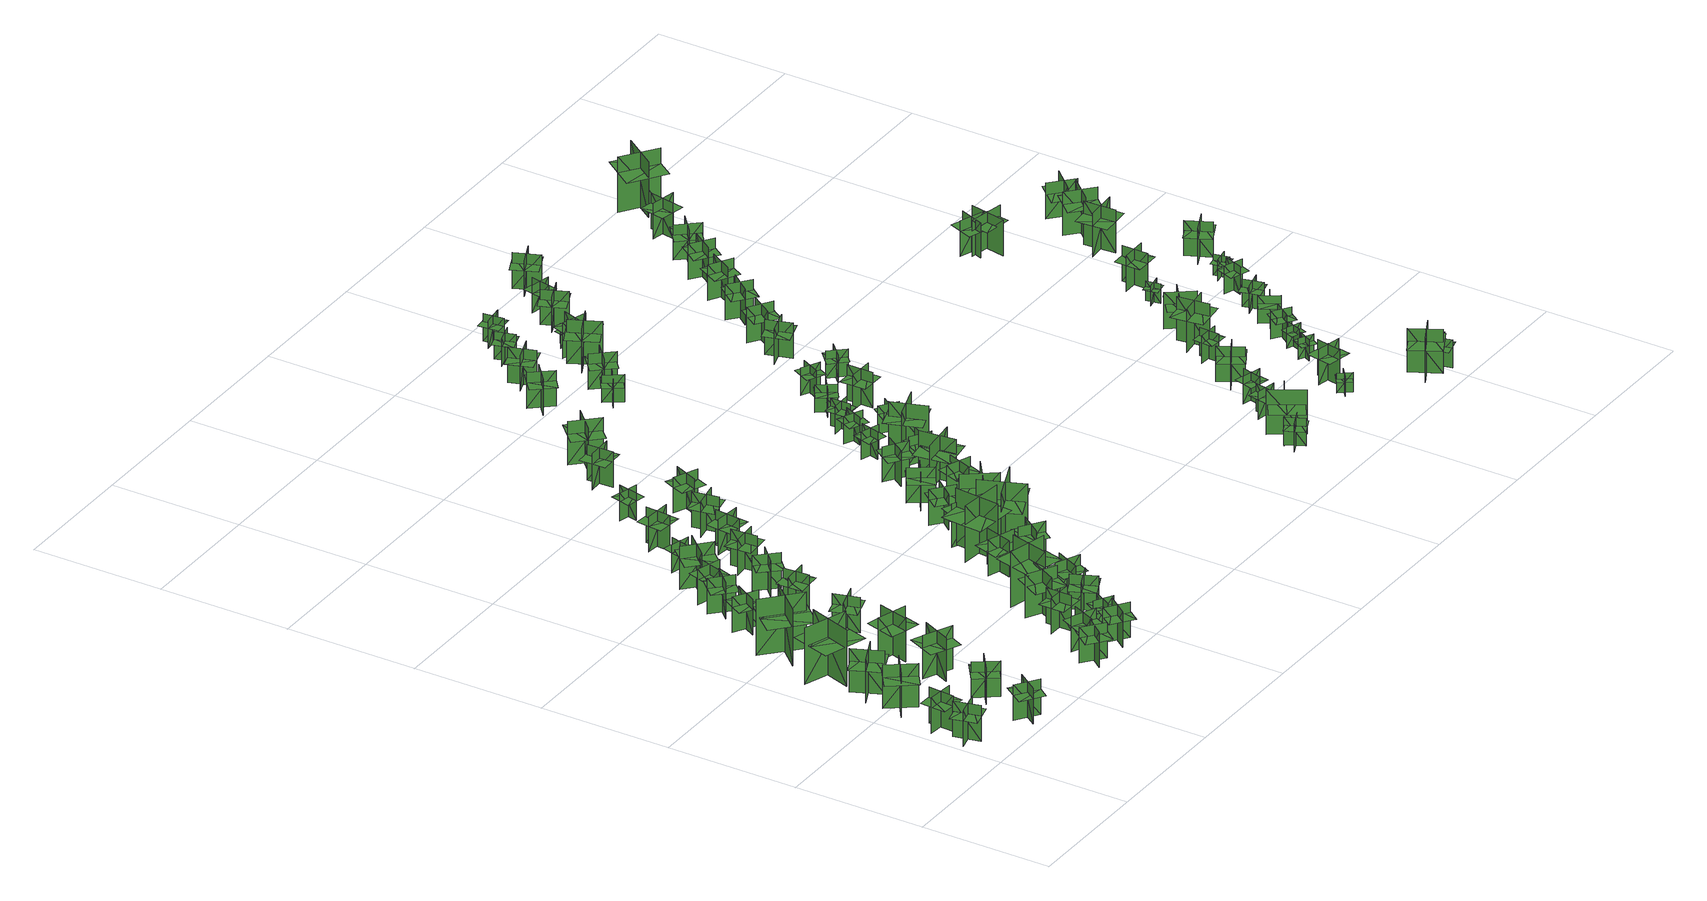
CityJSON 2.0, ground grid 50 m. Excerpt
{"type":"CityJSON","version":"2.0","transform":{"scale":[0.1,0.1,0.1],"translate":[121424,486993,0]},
"CityObjects":{
"tree1":{"type":"SolitaryVegetationObject","geometry":[{"type":"MultiSurface","lod":"1","boundaries":[[[0,1,2]],[[0,2,3]],[[4,5,6]],[[4,6,7]],[[8,9,10]],[[8,10,11]],[[8,11,12]],[[8,12,13]]]}]},
"tree2":{"type":"SolitaryVegetationObject","geometry":[{"type":"MultiSurface","lod":"1","boundaries":[[[14,15,16]],[[14,16,17]],[[18,19,20]],[[18,20,21]],[[22,23,24]],[[22,24,25]],[[22,25,26]],[[22,26,27]]]}]},
"tree3":{"type":"SolitaryVegetationObject","geometry":[{"type":"MultiSurface","lod":"1","boundaries":[[[28,29,30]],[[28,30,31]],[[32,33,34]],[[32,34,35]],[[36,37,38]],[[36,38,39]],[[36,39,40]],[[36,40,41]]]}]},
"tree4":{"type":"SolitaryVegetationObject","geometry":[{"type":"MultiSurface","lod":"1","boundaries":[[[42,43,44]],[[42,44,45]],[[46,47,48]],[[46,48,49]],[[50,51,52]],[[50,52,53]],[[50,53,54]],[[50,54,55]]]}]},
"tree5":{"type":"SolitaryVegetationObject","geometry":[{"type":"MultiSurface","lod":"1","boundaries":[[[56,57,58]],[[56,58,59]],[[60,61,62]],[[60,62,63]],[[64,65,66]],[[64,66,67]],[[64,67,68]],[[64,68,69]]]}]},
"tree6":{"type":"SolitaryVegetationObject","geometry":[{"type":"MultiSurface","lod":"1","boundaries":[[[70,71,72]],[[70,72,73]],[[74,75,76]],[[74,76,77]],[[78,79,80]],[[78,80,81]],[[78,81,82]],[[78,82,83]]]}]},
"tree7":{"type":"SolitaryVegetationObject","geometry":[{"type":"MultiSurface","lod":"1","boundaries":[[[84,85,86]],[[84,86,87]],[[88,89,90]],[[88,90,91]],[[92,93,94]],[[92,94,95]],[[92,95,96]],[[92,96,97]]]}]},
"tree8":{"type":"SolitaryVegetationObject","geometry":[{"type":"MultiSurface","lod":"1","boundaries":[[[98,99,100]],[[98,100,101]],[[102,103,104]],[[102,104,105]],[[106,107,108]],[[106,108,109]],[[106,109,110]],[[106,110,111]]]}]},
"tree9":{"type":"SolitaryVegetationObject","geometry":[{"type":"MultiSurface","lod":"1","boundaries":[[[112,113,114]],[[112,114,115]],[[116,117,118]],[[116,118,119]],[[120,121,122]],[[120,122,123]],[[120,123,124]],[[120,124,125]]]}]},
"tree10":{"type":"SolitaryVegetationObject","geometry":[{"type":"MultiSurface","lod":"1","boundaries":[[[126,127,128]],[[126,128,129]],[[130,131,132]],[[130,132,133]],[[134,135,136]],[[134,136,137]],[[134,137,138]],[[134,138,139]]]}]},
"tree11":{"type":"SolitaryVegetationObject","geometry":[{"type":"MultiSurface","lod":"1","boundaries":[[[140,141,142]],[[140,142,143]],[[144,145,146]],[[144,146,147]],[[148,149,150]],[[148,150,151]],[[148,151,152]],[[148,152,153]]]}]},
"tree12":{"type":"SolitaryVegetationObject","geometry":[{"type":"MultiSurface","lod":"1","boundaries":[[[154,155,156]],[[154,156,157]],[[158,159,160]],[[158,160,161]],[[162,163,164]],[[162,164,165]],[[162,165,166]],[[162,166,167]]]}]},
"tree13":{"type":"SolitaryVegetationObject","geometry":[{"type":"MultiSurface","lod":"1","boundaries":[[[168,169,170]],[[168,170,171]],[[172,173,174]],[[172,174,175]],[[176,177,178]],[[176,178,179]],[[176,179,180]],[[176,180,181]]]}]},
"tree14":{"type":"SolitaryVegetationObject","geometry":[{"type":"MultiSurface","lod":"1","boundaries":[[[182,183,184]],[[182,184,185]],[[186,187,188]],[[186,188,189]],[[190,191,192]],[[190,192,193]],[[190,193,194]],[[190,194,195]]]}]},
"tree15":{"type":"SolitaryVegetationObject","geometry":[{"type":"MultiSurface","lod":"1","boundaries":[[[196,197,198]],[[196,198,199]],[[200,201,202]],[[200,202,203]],[[204,205,206]],[[204,206,207]],[[204,207,208]],[[204,208,209]]]}]},
"tree16":{"type":"SolitaryVegetationObject","geometry":[{"type":"MultiSurface","lod":"1","boundaries":[[[210,211,212]],[[210,212,213]],[[214,215,216]],[[214,216,217]],[[218,219,220]],[[218,220,221]],[[218,221,222]],[[218,222,223]]]}]},
"tree17":{"type":"SolitaryVegetationObject","geometry":[{"type":"MultiSurface","lod":"1","boundaries":[[[224,225,226]],[[224,226,227]],[[228,229,230]],[[228,230,231]],[[232,233,234]],[[232,234,235]],[[232,235,236]],[[232,236,237]]]}]},
"tree18":{"type":"SolitaryVegetationObject","geometry":[{"type":"MultiSurface","lod":"1","boundaries":[[[238,239,240]],[[238,240,241]],[[242,243,244]],[[242,244,245]],[[246,247,248]],[[246,248,249]],[[246,249,250]],[[246,250,251]]]}]},
"tree19":{"type":"SolitaryVegetationObject","geometry":[{"type":"MultiSurface","lod":"1","boundaries":[[[252,253,254]],[[252,254,255]],[[256,257,258]],[[256,258,259]],[[260,261,262]],[[260,262,263]],[[260,263,264]],[[260,264,265]]]}]},
"tree20":{"type":"SolitaryVegetationObject","geometry":[{"type":"MultiSurface","lod":"1","boundaries":[[[266,267,268]],[[266,268,269]],[[270,271,272]],[[270,272,273]],[[274,275,276]],[[274,276,277]],[[274,277,278]],[[274,278,279]]]}]},
"tree21":{"type":"SolitaryVegetationObject","geometry":[{"type":"MultiSurface","lod":"1","boundaries":[[[280,281,282]],[[280,282,283]],[[284,285,286]],[[284,286,287]],[[288,289,290]],[[288,290,291]],[[288,291,292]],[[288,292,293]]]}]},
"tree22":{"type":"SolitaryVegetationObject","geometry":[{"type":"MultiSurface","lod":"1","boundaries":[[[294,295,296]],[[294,296,297]],[[298,299,300]],[[298,300,301]],[[302,303,304]],[[302,304,305]],[[302,305,306]],[[302,306,307]]]}]},
"tree23":{"type":"SolitaryVegetationObject","geometry":[{"type":"MultiSurface","lod":"1","boundaries":[[[308,309,310]],[[308,310,311]],[[312,313,314]],[[312,314,315]],[[316,317,318]],[[316,318,319]],[[316,319,320]],[[316,320,321]]]}]},
"tree24":{"type":"SolitaryVegetationObject","geometry":[{"type":"MultiSurface","lod":"1","boundaries":[[[322,323,324]],[[322,324,325]],[[326,327,328]],[[326,328,329]],[[330,331,332]],[[330,332,333]],[[330,333,334]],[[330,334,335]]]}]},
"tree25":{"type":"SolitaryVegetationObject","geometry":[{"type":"MultiSurface","lod":"1","boundaries":[[[336,337,338]],[[336,338,339]],[[340,341,342]],[[340,342,343]],[[344,345,346]],[[344,346,347]],[[344,347,348]],[[344,348,349]]]}]},
"tree26":{"type":"SolitaryVegetationObject","geometry":[{"type":"MultiSurface","lod":"1","boundaries":[[[350,351,352]],[[350,352,353]],[[354,355,356]],[[354,356,357]],[[358,359,360]],[[358,360,361]],[[358,361,362]],[[358,362,363]]]}]},
"tree27":{"type":"SolitaryVegetationObject","geometry":[{"type":"MultiSurface","lod":"1","boundaries":[[[364,365,366]],[[364,366,367]],[[368,369,370]],[[368,370,371]],[[372,373,374]],[[372,374,375]],[[372,375,376]],[[372,376,377]]]}]},
"tree28":{"type":"SolitaryVegetationObject","geometry":[{"type":"MultiSurface","lod":"1","boundaries":[[[378,379,380]],[[378,380,381]],[[382,383,384]],[[382,384,385]],[[386,387,388]],[[386,388,389]],[[386,389,390]],[[386,390,391]]]}]},
"tree29":{"type":"SolitaryVegetationObject","geometry":[{"type":"MultiSurface","lod":"1","boundaries":[[[392,393,394]],[[392,394,395]],[[396,397,398]],[[396,398,399]],[[400,401,402]],[[400,402,403]],[[400,403,404]],[[400,404,405]]]}]},
"tree30":{"type":"SolitaryVegetationObject","geometry":[{"type":"MultiSurface","lod":"1","boundaries":[[[406,407,408]],[[406,408,409]],[[410,411,412]],[[410,412,413]],[[414,415,416]],[[414,416,417]],[[414,417,418]],[[414,418,419]]]}]},
"tree31":{"type":"SolitaryVegetationObject","geometry":[{"type":"MultiSurface","lod":"1","boundaries":[[[420,421,422]],[[420,422,423]],[[424,425,426]],[[424,426,427]],[[428,429,430]],[[428,430,431]],[[428,431,432]],[[428,432,433]]]}]},
"tree32":{"type":"SolitaryVegetationObject","geometry":[{"type":"MultiSurface","lod":"1","boundaries":[[[434,435,436]],[[434,436,437]],[[438,439,440]],[[438,440,441]],[[442,443,444]],[[442,444,445]],[[442,445,446]],[[442,446,447]]]}]},
"tree33":{"type":"SolitaryVegetationObject","geometry":[{"type":"MultiSurface","lod":"1","boundaries":[[[448,449,450]],[[448,450,451]],[[452,453,454]],[[452,454,455]],[[456,457,458]],[[456,458,459]],[[456,459,460]],[[456,460,461]]]}]},
"tree34":{"type":"SolitaryVegetationObject","geometry":[{"type":"MultiSurface","lod":"1","boundaries":[[[462,463,464]],[[462,464,465]],[[466,467,468]],[[466,468,469]],[[470,471,472]],[[470,472,473]],[[470,473,474]],[[470,474,475]]]}]},
"tree35":{"type":"SolitaryVegetationObject","geometry":[{"type":"MultiSurface","lod":"1","boundaries":[[[476,477,478]],[[476,478,479]],[[480,481,482]],[[480,482,483]],[[484,485,486]],[[484,486,487]],[[484,487,488]],[[484,488,489]]]}]},
"tree36":{"type":"SolitaryVegetationObject","geometry":[{"type":"MultiSurface","lod":"1","boundaries":[[[490,491,492]],[[490,492,493]],[[494,495,496]],[[494,496,497]],[[498,499,500]],[[498,500,501]],[[498,501,502]],[[498,502,503]]]}]},
"tree37":{"type":"SolitaryVegetationObject","geometry":[{"type":"MultiSurface","lod":"1","boundaries":[[[504,505,506]],[[504,506,507]],[[508,509,510]],[[508,510,511]],[[512,513,514]],[[512,514,515]],[[512,515,516]],[[512,516,517]]]}]},
"tree38":{"type":"SolitaryVegetationObject","geometry":[{"type":"MultiSurface","lod":"1","boundaries":[[[518,519,520]],[[518,520,521]],[[522,523,524]],[[522,524,525]],[[526,527,528]],[[526,528,529]],[[526,529,530]],[[526,530,531]]]}]},
"tree39":{"type":"SolitaryVegetationObject","geometry":[{"type":"MultiSurface","lod":"1","boundaries":[[[532,533,534]],[[532,534,535]],[[536,537,538]],[[536,538,539]],[[540,541,542]],[[540,542,543]],[[540,543,544]],[[540,544,545]]]}]},
"tree40":{"type":"SolitaryVegetationObject","geometry":[{"type":"MultiSurface","lod":"1","boundaries":[[[546,547,548]],[[546,548,549]],[[550,551,552]],[[550,552,553]],[[554,555,556]],[[554,556,557]],[[554,557,558]],[[554,558,559]]]}]},
"tree41":{"type":"SolitaryVegetationObject","geometry":[{"type":"MultiSurface","lod":"1","boundaries":[[[560,561,562]],[[560,562,563]],[[564,565,566]],[[564,566,567]],[[568,569,570]],[[568,570,571]],[[568,571,572]],[[568,572,573]]]}]},
"tree42":{"type":"SolitaryVegetationObject","geometry":[{"type":"MultiSurface","lod":"1","boundaries":[[[574,575,576]],[[574,576,577]],[[578,579,580]],[[578,580,581]],[[582,583,584]],[[582,584,585]],[[582,585,586]],[[582,586,587]]]}]},
"tree43":{"type":"SolitaryVegetationObject","geometry":[{"type":"MultiSurface","lod":"1","boundaries":[[[588,589,590]],[[588,590,591]],[[592,593,594]],[[592,594,595]],[[596,597,598]],[[596,598,599]],[[596,599,600]],[[596,600,601]]]}]},
"tree44":{"type":"SolitaryVegetationObject","geometry":[{"type":"MultiSurface","lod":"1","boundaries":[[[602,603,604]],[[602,604,605]],[[606,607,608]],[[606,608,609]],[[610,611,612]],[[610,612,613]],[[610,613,614]],[[610,614,615]]]}]},
"tree45":{"type":"SolitaryVegetationObject","geometry":[{"type":"MultiSurface","lod":"1","boundaries":[[[616,617,618]],[[616,618,619]],[[620,621,622]],[[620,622,623]],[[624,625,626]],[[624,626,627]],[[624,627,628]],[[624,628,629]]]}]},
"tree46":{"type":"SolitaryVegetationObject","geometry":[{"type":"MultiSurface","lod":"1","boundaries":[[[630,631,632]],[[630,632,633]],[[634,635,636]],[[634,636,637]],[[638,639,640]],[[638,640,641]],[[638,641,642]],[[638,642,643]]]}]},
"tree47":{"type":"SolitaryVegetationObject","geometry":[{"type":"MultiSurface","lod":"1","boundaries":[[[644,645,646]],[[644,646,647]],[[648,649,650]],[[648,650,651]],[[652,653,654]],[[652,654,655]],[[652,655,656]],[[652,656,657]]]}]},
"tree48":{"type":"SolitaryVegetationObject","geometry":[{"type":"MultiSurface","lod":"1","boundaries":[[[658,659,660]],[[658,660,661]],[[662,663,664]],[[662,664,665]],[[666,667,668]],[[666,668,669]],[[666,669,670]],[[666,670,671]]]}]},
"tree49":{"type":"SolitaryVegetationObject","geometry":[{"type":"MultiSurface","lod":"1","boundaries":[[[672,673,674]],[[672,674,675]],[[676,677,678]],[[676,678,679]],[[680,681,682]],[[680,682,683]],[[680,683,684]],[[680,684,685]]]}]},
"tree50":{"type":"SolitaryVegetationObject","geometry":[{"type":"MultiSurface","lod":"1","boundaries":[[[686,687,688]],[[686,688,689]],[[690,691,692]],[[690,692,693]],[[694,695,696]],[[694,696,697]],[[694,697,698]],[[694,698,699]]]}]},
"tree51":{"type":"SolitaryVegetationObject","geometry":[{"type":"MultiSurface","lod":"1","boundaries":[[[700,701,702]],[[700,702,703]],[[704,705,706]],[[704,706,707]],[[708,709,710]],[[708,710,711]],[[708,711,712]],[[708,712,713]]]}]},
"tree52":{"type":"SolitaryVegetationObject","geometry":[{"type":"MultiSurface","lod":"1","boundaries":[[[714,715,716]],[[714,716,717]],[[718,719,720]],[[718,720,721]],[[722,723,724]],[[722,724,725]],[[722,725,726]],[[722,726,727]]]}]},
"tree53":{"type":"SolitaryVegetationObject","geometry":[{"type":"MultiSurface","lod":"1","boundaries":[[[728,729,730]],[[728,730,731]],[[732,733,734]],[[732,734,735]],[[736,737,738]],[[736,738,739]],[[736,739,740]],[[736,740,741]]]}]},
"tree54":{"type":"SolitaryVegetationObject","geometry":[{"type":"MultiSurface","lod":"1","boundaries":[[[742,743,744]],[[742,744,745]],[[746,747,748]],[[746,748,749]],[[750,751,752]],[[750,752,753]],[[750,753,754]],[[750,754,755]]]}]},
"tree55":{"type":"SolitaryVegetationObject","geometry":[{"type":"MultiSurface","lod":"1","boundaries":[[[756,757,758]],[[756,758,759]],[[760,761,762]],[[760,762,763]],[[764,765,766]],[[764,766,767]],[[764,767,768]],[[764,768,769]]]}]},
"tree56":{"type":"SolitaryVegetationObject","geometry":[{"type":"MultiSurface","lod":"1","boundaries":[[[770,771,772]],[[770,772,773]],[[774,775,776]],[[774,776,777]],[[778,779,780]],[[778,780,781]],[[778,781,782]],[[778,782,783]]]}]},
"tree57":{"type":"SolitaryVegetationObject","geometry":[{"type":"MultiSurface","lod":"1","boundaries":[[[784,785,786]],[[784,786,787]],[[788,789,790]],[[788,790,791]],[[792,793,794]],[[792,794,795]],[[792,795,796]],[[792,796,797]]]}]},
"tree58":{"type":"SolitaryVegetationObject","geometry":[{"type":"MultiSurface","lod":"1","boundaries":[[[798,799,800]],[[798,800,801]],[[802,803,804]],[[802,804,805]],[[806,807,808]],[[806,808,809]],[[806,809,810]],[[806,810,811]]]}]},
"tree59":{"type":"SolitaryVegetationObject","geometry":[{"type":"MultiSurface","lod":"1","boundaries":[[[812,813,814]],[[812,814,815]],[[816,817,818]],[[816,818,819]],[[820,821,822]],[[820,822,823]],[[820,823,824]],[[820,824,825]]]}]},
"tree60":{"type":"SolitaryVegetationObject","geometry":[{"type":"MultiSurface","lod":"1","boundaries":[[[826,827,828]],[[826,828,829]],[[830,831,832]],[[830,832,833]],[[834,835,836]],[[834,836,837]],[[834,837,838]],[[834,838,839]]]}]},
"tree61":{"type":"SolitaryVegetationObject","geometry":[{"type":"MultiSurface","lod":"1","boundaries":[[[840,841,842]],[[840,842,843]],[[844,845,846]],[[844,846,847]],[[848,849,850]],[[848,850,851]],[[848,851,852]],[[848,852,853]]]}]},
"tree62":{"type":"SolitaryVegetationObject","geometry":[{"type":"MultiSurface","lod":"1","boundaries":[[[854,855,856]],[[854,856,857]],[[858,859,860]],[[858,860,861]],[[862,863,864]],[[862,864,865]],[[862,865,866]],[[862,866,867]]]}]},
"tree63":{"type":"SolitaryVegetationObject","geometry":[{"type":"MultiSurface","lod":"1","boundaries":[[[868,869,870]],[[868,870,871]],[[872,873,874]],[[872,874,875]],[[876,877,878]],[[876,878,879]],[[876,879,880]],[[876,880,881]]]}]},
"tree64":{"type":"SolitaryVegetationObject","geometry":[{"type":"MultiSurface","lod":"1","boundaries":[[[882,883,884]],[[882,884,885]],[[886,887,888]],[[886,888,889]],[[890,891,892]],[[890,892,893]],[[890,893,894]],[[890,894,895]]]}]},
"tree65":{"type":"SolitaryVegetationObject","geometry":[{"type":"MultiSurface","lod":"1","boundaries":[[[896,897,898]],[[896,898,899]],[[900,901,902]],[[900,902,903]],[[904,905,906]],[[904,906,907]],[[904,907,908]],[[904,908,909]]]}]},
"tree66":{"type":"SolitaryVegetationObject","geometry":[{"type":"MultiSurface","lod":"1","boundaries":[[[910,911,912]],[[910,912,913]],[[914,915,916]],[[914,916,917]],[[918,919,920]],[[918,920,921]],[[918,921,922]],[[918,922,923]]]}]},
"tree67":{"type":"SolitaryVegetationObject","geometry":[{"type":"MultiSurface","lod":"1","boundaries":[[[924,925,926]],[[924,926,927]],[[928,929,930]],[[928,930,931]],[[932,933,934]],[[932,934,935]],[[932,935,936]],[[932,936,937]]]}]},
"tree68":{"type":"SolitaryVegetationObject","geometry":[{"type":"MultiSurface","lod":"1","boundaries":[[[938,939,940]],[[938,940,941]],[[942,943,944]],[[942,944,945]],[[946,947,948]],[[946,948,949]],[[946,949,950]],[[946,950,951]]]}]},
"tree69":{"type":"SolitaryVegetationObject","geometry":[{"type":"MultiSurface","lod":"1","boundaries":[[[952,953,954]],[[952,954,955]],[[956,957,958]],[[956,958,959]],[[960,961,962]],[[960,962,963]],[[960,963,964]],[[960,964,965]]]}]},
"tree70":{"type":"SolitaryVegetationObject","geometry":[{"type":"MultiSurface","lod":"1","boundaries":[[[966,967,968]],[[966,968,969]],[[970,971,972]],[[970,972,973]],[[974,975,976]],[[974,976,977]],[[974,977,978]],[[974,978,979]]]}]},
"tree71":{"type":"SolitaryVegetationObject","geometry":[{"type":"MultiSurface","lod":"1","boundaries":[[[980,981,982]],[[980,982,983]],[[984,985,986]],[[984,986,987]],[[988,989,990]],[[988,990,991]],[[988,991,992]],[[988,992,993]]]}]},
"tree72":{"type":"SolitaryVegetationObject","geometry":[{"type":"MultiSurface","lod":"1","boundaries":[[[994,995,996]],[[994,996,997]],[[998,999,1000]],[[998,1000,1001]],[[1002,1003,1004]],[[1002,1004,1005]],[[1002,1005,1006]],[[1002,1006,1007]]]}]},
"tree73":{"type":"SolitaryVegetationObject","geometry":[{"type":"MultiSurface","lod":"1","boundaries":[[[1008,1009,1010]],[[1008,1010,1011]],[[1012,1013,1014]],[[1012,1014,1015]],[[1016,1017,1018]],[[1016,1018,1019]],[[1016,1019,1020]],[[1016,1020,1021]]]}]},
"tree74":{"type":"SolitaryVegetationObject","geometry":[{"type":"MultiSurface","lod":"1","boundaries":[[[1022,1023,1024]],[[1022,1024,1025]],[[1026,1027,1028]],[[1026,1028,1029]],[[1030,1031,1032]],[[1030,1032,1033]],[[1030,1033,1034]],[[1030,1034,1035]]]}]},
"tree75":{"type":"SolitaryVegetationObject","geometry":[{"type":"MultiSurface","lod":"1","boundaries":[[[1036,1037,1038]],[[1036,1038,1039]],[[1040,1041,1042]],[[1040,1042,1043]],[[1044,1045,1046]],[[1044,1046,1047]],[[1044,1047,1048]],[[1044,1048,1049]]]}]},
"tree76":{"type":"SolitaryVegetationObject","geometry":[{"type":"MultiSurface","lod":"1","boundaries":[[[1050,1051,1052]],[[1050,1052,1053]],[[1054,1055,1056]],[[1054,1056,1057]],[[1058,1059,1060]],[[1058,1060,1061]],[[1058,1061,1062]],[[1058,1062,1063]]]}]},
"tree77":{"type":"SolitaryVegetationObject","geometry":[{"type":"MultiSurface","lod":"1","boundaries":[[[1064,1065,1066]],[[1064,1066,1067]],[[1068,1069,1070]],[[1068,1070,1071]],[[1072,1073,1074]],[[1072,1074,1075]],[[1072,1075,1076]],[[1072,1076,1077]]]}]},
"tree78":{"type":"SolitaryVegetationObject","geometry":[{"type":"MultiSurface","lod":"1","boundaries":[[[1078,1079,1080]],[[1078,1080,1081]],[[1082,1083,1084]],[[1082,1084,1085]],[[1086,1087,1088]],[[1086,1088,1089]],[[1086,1089,1090]],[[1086,1090,1091]]]}]},
"tree79":{"type":"SolitaryVegetationObject","geometry":[{"type":"MultiSurface","lod":"1","boundaries":[[[1092,1093,1094]],[[1092,1094,1095]],[[1096,1097,1098]],[[1096,1098,1099]],[[1100,1101,1102]],[[1100,1102,1103]],[[1100,1103,1104]],[[1100,1104,1105]]]}]},
"tree80":{"type":"SolitaryVegetationObject","geometry":[{"type":"MultiSurface","lod":"1","boundaries":[[[1106,1107,1108]],[[1106,1108,1109]],[[1110,1111,1112]],[[1110,1112,1113]],[[1114,1115,1116]],[[1114,1116,1117]],[[1114,1117,1118]],[[1114,1118,1119]]]}]},
"tree81":{"type":"SolitaryVegetationObject","geometry":[{"type":"MultiSurface","lod":"1","boundaries":[[[1120,1121,1122]],[[1120,1122,1123]],[[1124,1125,1126]],[[1124,1126,1127]],[[1128,1129,1130]],[[1128,1130,1131]],[[1128,1131,1132]],[[1128,1132,1133]]]}]},
"tree82":{"type":"SolitaryVegetationObject","geometry":[{"type":"MultiSurface","lod":"1","boundaries":[[[1134,1135,1136]],[[1134,1136,1137]],[[1138,1139,1140]],[[1138,1140,1141]],[[1142,1143,1144]],[[1142,1144,1145]],[[1142,1145,1146]],[[1142,1146,1147]]]}]},
"tree83":{"type":"SolitaryVegetationObject","geometry":[{"type":"MultiSurface","lod":"1","boundaries":[[[1148,1149,1150]],[[1148,1150,1151]],[[1152,1153,1154]],[[1152,1154,1155]],[[1156,1157,1158]],[[1156,1158,1159]],[[1156,1159,1160]],[[1156,1160,1161]]]}]},
"tree84":{"type":"SolitaryVegetationObject","geometry":[{"type":"MultiSurface","lod":"1","boundaries":[[[1162,1163,1164]],[[1162,1164,1165]],[[1166,1167,1168]],[[1166,1168,1169]],[[1170,1171,1172]],[[1170,1172,1173]],[[1170,1173,1174]],[[1170,1174,1175]]]}]},
"tree85":{"type":"SolitaryVegetationObject","geometry":[{"type":"MultiSurface","lod":"1","boundaries":[[[1176,1177,1178]],[[1176,1178,1179]],[[1180,1181,1182]],[[1180,1182,1183]],[[1184,1185,1186]],[[1184,1186,1187]],[[1184,1187,1188]],[[1184,1188,1189]]]}]},
"tree86":{"type":"SolitaryVegetationObject","geometry":[{"type":"MultiSurface","lod":"1","boundaries":[[[1190,1191,1192]],[[1190,1192,1193]],[[1194,1195,1196]],[[1194,1196,1197]],[[1198,1199,1200]],[[1198,1200,1201]],[[1198,1201,1202]],[[1198,1202,1203]]]}]},
"tree87":{"type":"SolitaryVegetationObject","geometry":[{"type":"MultiSurface","lod":"1","boundaries":[[[1204,1205,1206]],[[1204,1206,1207]],[[1208,1209,1210]],[[1208,1210,1211]],[[1212,1213,1214]],[[1212,1214,1215]],[[1212,1215,1216]],[[1212,1216,1217]]]}]},
"tree88":{"type":"SolitaryVegetationObject","geometry":[{"type":"MultiSurface","lod":"1","boundaries":[[[1218,1219,1220]],[[1218,1220,1221]],[[1222,1223,1224]],[[1222,1224,1225]],[[1226,1227,1228]],[[1226,1228,1229]],[[1226,1229,1230]],[[1226,1230,1231]]]}]},
"tree89":{"type":"SolitaryVegetationObject","geometry":[{"type":"MultiSurface","lod":"1","boundaries":[[[1232,1233,1234]],[[1232,1234,1235]],[[1236,1237,1238]],[[1236,1238,1239]],[[1240,1241,1242]],[[1240,1242,1243]],[[1240,1243,1244]],[[1240,1244,1245]]]}]},
"tree90":{"type":"SolitaryVegetationObject","geometry":[{"type":"MultiSurface","lod":"1","boundaries":[[[1246,1247,1248]],[[1246,1248,1249]],[[1250,1251,1252]],[[1250,1252,1253]],[[1254,1255,1256]],[[1254,1256,1257]],[[1254,1257,1258]],[[1254,1258,1259]]]}]},
"tree91":{"type":"SolitaryVegetationObject","geometry":[{"type":"MultiSurface","lod":"1","boundaries":[[[1260,1261,1262]],[[1260,1262,1263]],[[1264,1265,1266]],[[1264,1266,1267]],[[1268,1269,1270]],[[1268,1270,1271]],[[1268,1271,1272]],[[1268,1272,1273]]]}]},
"tree92":{"type":"SolitaryVegetationObject","geometry":[{"type":"MultiSurface","lod":"1","boundaries":[[[1274,1275,1276]],[[1274,1276,1277]],[[1278,1279,1280]],[[1278,1280,1281]],[[1282,1283,1284]],[[1282,1284,1285]],[[1282,1285,1286]],[[1282,1286,1287]]]}]},
"tree93":{"type":"SolitaryVegetationObject","geometry":[{"type":"MultiSurface","lod":"1","boundaries":[[[1288,1289,1290]],[[1288,1290,1291]],[[1292,1293,1294]],[[1292,1294,1295]],[[1296,1297,1298]],[[1296,1298,1299]],[[1296,1299,1300]],[[1296,1300,1301]]]}]},
"tree94":{"type":"SolitaryVegetationObject","geometry":[{"type":"MultiSurface","lod":"1","boundaries":[[[1302,1303,1304]],[[1302,1304,1305]],[[1306,1307,1308]],[[1306,1308,1309]],[[1310,1311,1312]],[[1310,1312,1313]],[[1310,1313,1314]],[[1310,1314,1315]]]}]},
"tree95":{"type":"SolitaryVegetationObject","geometry":[{"type":"MultiSurface","lod":"1","boundaries":[[[1316,1317,1318]],[[1316,1318,1319]],[[1320,1321,1322]],[[1320,1322,1323]],[[1324,1325,1326]],[[1324,1326,1327]],[[1324,1327,1328]],[[1324,1328,1329]]]}]},
"tree96":{"type":"SolitaryVegetationObject","geometry":[{"type":"MultiSurface","lod":"1","boundaries":[[[1330,1331,1332]],[[1330,1332,1333]],[[1334,1335,1336]],[[1334,1336,1337]],[[1338,1339,1340]],[[1338,1340,1341]],[[1338,1341,1342]],[[1338,1342,1343]]]}]},
"tree97":{"type":"SolitaryVegetationObject","geometry":[{"type":"MultiSurface","lod":"1","boundaries":[[[1344,1345,1346]],[[1344,1346,1347]],[[1348,1349,1350]],[[1348,1350,1351]],[[1352,1353,1354]],[[1352,1354,1355]],[[1352,1355,1356]],[[1352,1356,1357]]]}]},
"tree98":{"type":"SolitaryVegetationObject","geometry":[{"type":"MultiSurface","lod":"1","boundaries":[[[1358,1359,1360]],[[1358,1360,1361]],[[1362,1363,1364]],[[1362,1364,1365]],[[1366,1367,1368]],[[1366,1368,1369]],[[1366,1369,1370]],[[1366,1370,1371]]]}]},
"tree99":{"type":"SolitaryVegetationObject","geometry":[{"type":"MultiSurface","lod":"1","boundaries":[[[1372,1373,1374]],[[1372,1374,1375]],[[1376,1377,1378]],[[1376,1378,1379]],[[1380,1381,1382]],[[1380,1382,1383]],[[1380,1383,1384]],[[1380,1384,1385]]]}]},
"tree100":{"type":"SolitaryVegetationObject","geometry":[{"type":"MultiSurface","lod":"1","boundaries":[[[1386,1387,1388]],[[1386,1388,1389]],[[1390,1391,1392]],[[1390,1392,1393]],[[1394,1395,1396]],[[1394,1396,1397]],[[1394,1397,1398]],[[1394,1398,1399]]]}]},
"tree101":{"type":"SolitaryVegetationObject","geometry":[{"type":"MultiSurface","lod":"1","boundaries":[[[1400,1401,1402]],[[1400,1402,1403]],[[1404,1405,1406]],[[1404,1406,1407]],[[1408,1409,1410]],[[1408,1410,1411]],[[1408,1411,1412]],[[1408,1412,1413]]]}]},
"tree102":{"type":"SolitaryVegetationObject","geometry":[{"type":"MultiSurface","lod":"1","boundaries":[[[1414,1415,1416]],[[1414,1416,1417]],[[1418,1419,1420]],[[1418,1420,1421]],[[1422,1423,1424]],[[1422,1424,1425]],[[1422,1425,1426]],[[1422,1426,1427]]]}]},
"tree103":{"type":"SolitaryVegetationObject","geometry":[{"type":"MultiSurface","lod":"1","boundaries":[[[1428,1429,1430]],[[1428,1430,1431]],[[1432,1433,1434]],[[1432,1434,1435]],[[1436,1437,1438]],[[1436,1438,1439]],[[1436,1439,1440]],[[1436,1440,1441]]]}]}
},
"vertices":[
[80,124,8],[57,221,8],[57,221,147],[80,124,147],[115,180,8],[18,157,8],[18,157,147],[115,180,147],[115,180,108],[103,229,108],[6,205,108],[18,157,108],[30,108,108],[127,132,108],
[141,288,5],[41,296,5],[41,296,144],[141,288,144],[97,339,5],[90,239,5],[90,239,144],[97,339,144],[97,339,105],[48,342,105],[41,243,105],[90,239,105],[140,236,105],[147,335,105],
[172,506,8],[74,434,8],[74,434,178],[172,506,178],[91,519,8],[164,421,8],[164,421,178],[91,519,178],[91,519,130],[43,482,130],[115,385,130],[164,421,130],[213,457,130],[140,555,130],
[271,37,6],[329,118,6],[329,118,145],[271,37,145],[337,48,6],[256,105,6],[256,105,145],[337,48,145],[337,48,106],[366,88,106],[284,146,106],[256,105,106],[227,64,106],[308,7,106],
[175,562,7],[127,673,7],[127,673,176],[175,562,176],[205,637,7],[94,588,7],[94,588,176],[205,637,176],[205,637,129],[181,693,129],[70,644,129],[94,588,129],[118,533,129],[230,581,129],
[310,305,6],[369,225,6],[369,225,145],[310,305,145],[300,240,6],[380,299,6],[380,299,145],[300,240,145],[300,240,106],[329,200,106],[409,259,106],[380,299,106],[350,339,106],[270,280,106],
[98,829,2],[265,772,2],[265,772,222],[98,829,222],[160,703,2],[217,870,2],[217,870,222],[160,703,222],[105,813,151],[80,736,151],[248,682,151],[272,760,151],[297,837,151],[130,891,151],
[169,1065,7],[298,946,7],[298,946,226],[169,1065,226],[175,925,7],[294,1055,7],[294,1055,226],[175,925,226],[169,1049,155],[115,988,155],[246,871,155],[300,931,155],[354,992,155],[223,1109,155],
[333,510,5],[443,459,5],[443,459,174],[333,510,174],[360,434,5],[412,544,5],[412,544,174],[360,434,174],[360,434,127],[415,408,127],[467,519,127],[412,544,127],[356,570,127],[305,460,127],
[471,664,4],[354,697,4],[354,697,173],[471,664,173],[432,735,4],[399,618,4],[399,618,173],[432,735,173],[432,735,126],[374,752,126],[340,635,126],[399,618,126],[457,601,126],[491,718,126],
[272,1142,11],[322,1228,11],[322,1228,150],[272,1142,150],[336,1158,11],[250,1209,11],[250,1209,150],[336,1158,150],[336,1158,111],[361,1201,111],[276,1252,111],[250,1209,111],[225,1166,111],[311,1115,111],
[478,844,7],[451,939,7],[451,939,146],[478,844,146],[511,902,7],[415,874,7],[415,874,146],[511,902,146],[511,902,107],[497,949,107],[401,922,107],[415,874,107],[429,826,107],[525,854,107],
[322,1279,7],[392,1350,7],[392,1350,146],[322,1279,146],[388,1280,7],[317,1349,7],[317,1349,146],[388,1280,146],[388,1280,107],[423,1315,107],[352,1385,107],[317,1349,107],[282,1314,107],[354,1244,107],
[780,58,2],[702,120,2],[702,120,140],[780,58,140],[773,124,2],[711,46,2],[711,46,140],[773,124,140],[773,124,101],[734,155,101],[672,77,101],[711,46,101],[750,15,101],[812,93,101],
[444,1377,8],[349,1406,8],[349,1406,146],[444,1377,146],[414,1436,8],[384,1341,8],[384,1341,146],[414,1436,146],[414,1436,107],[367,1451,107],[337,1356,107],[384,1341,107],[432,1326,107],[462,1421,107],
[806,199,6],[764,109,6],[764,109,145],[806,199,145],[744,177,6],[834,134,6],[834,134,145],[744,177,145],[744,177,106],[722,132,106],[812,89,106],[834,134,106],[855,180,106],[765,222,106],
[560,1125,7],[461,1119,7],[461,1119,145],[560,1125,145],[511,1169,7],[517,1070,7],[517,1070,145],[511,1169,145],[511,1169,107],[461,1166,107],[467,1067,107],[517,1070,107],[566,1073,107],[561,1172,107],
[485,1513,8],[402,1423,8],[402,1423,177],[485,1513,177],[404,1510,8],[493,1428,8],[493,1428,177],[404,1510,177],[404,1510,129],[363,1465,129],[452,1383,129],[493,1428,129],[535,1472,129],[445,1555,129],
[926,57,8],[846,116,8],[846,116,146],[926,57,146],[917,123,8],[857,43,8],[857,43,146],[917,123,146],[917,123,107],[877,152,107],[817,72,107],[857,43,107],[897,13,107],[957,93,107],
[593,1227,7],[526,1300,7],[526,1300,145],[593,1227,145],[596,1293,7],[523,1226,7],[523,1226,145],[596,1293,145],[596,1293,106],[563,1330,106],[490,1262,106],[523,1226,106],[557,1189,106],[630,1257,106],
[862,250,6],[863,349,6],[863,349,144],[862,250,144],[910,296,6],[810,297,6],[810,297,144],[910,296,144],[910,296,105],[910,346,105],[811,347,105],[810,297,105],[810,247,105],[909,246,105],
[911,194,7],[979,155,7],[979,155,115],[911,194,115],[925,144,7],[963,211,7],[963,211,115],[925,144,115],[925,144,85],[958,125,85],[997,192,85],[963,211,85],[929,230,85],[891,163,85],
[530,1617,8],[510,1542,8],[510,1542,116],[530,1617,116],[485,1591,8],[560,1572,8],[560,1572,116],[485,1591,116],[485,1591,86],[475,1554,86],[551,1534,86],[560,1572,86],[570,1610,86],[495,1629,86],
[967,370,3],[860,429,3],[860,429,172],[967,370,172],[945,448,3],[886,341,3],[886,341,172],[945,448,172],[945,448,124],[891,477,124],[832,371,124],[886,341,124],[939,312,124],[998,419,124],
[643,1353,6],[637,1452,6],[637,1452,145],[643,1353,145],[687,1402,6],[588,1396,6],[588,1396,145],[687,1402,145],[687,1402,106],[684,1452,106],[585,1446,106],[588,1396,106],[591,1346,106],[691,1353,106],
[1041,304,8],[949,264,8],[949,264,146],[1041,304,146],[979,329,8],[1019,238,8],[1019,238,146],[979,329,146],[979,329,107],[933,309,107],[973,218,107],[1019,238,107],[1065,258,107],[1025,349,107],
[1034,464,10],[884,501,10],[884,501,226],[1034,464,226],[982,552,10],[944,402,10],[944,402,226],[982,552,226],[982,552,165],[907,571,165],[869,421,165],[944,402,165],[1019,383,165],[1057,534,165],
[610,1770,9],[602,1671,9],[602,1671,147],[610,1770,147],[559,1728,9],[658,1719,9],[658,1719,147],[559,1728,147],[559,1728,109],[555,1678,109],[654,1669,109],[658,1719,109],[663,1768,109],[564,1777,109],
[1071,426,12],[1029,335,12],[1029,335,150],[1071,426,150],[1008,403,12],[1099,361,12],[1099,361,150],[1008,403,150],[1008,403,111],[988,357,111],[1078,316,111],[1099,361,111],[1120,407,111],[1029,448,111],
[722,1564,5],[711,1465,5],[711,1465,144],[722,1564,144],[670,1523,5],[769,1512,5],[769,1512,144],[670,1523,144],[670,1523,105],[665,1473,105],[764,1463,105],[769,1512,105],[775,1562,105],[676,1572,105],
[1119,632,16],[1011,668,16],[1011,668,157],[1119,632,157],[1078,713,16],[1043,605,16],[1043,605,157],[1078,713,157],[1115,642,111],[1130,692,111],[1022,726,111],[1007,676,111],[991,626,111],[1099,592,111],
[800,1598,5],[781,1696,5],[781,1696,144],[800,1598,144],[837,1653,5],[739,1634,5],[739,1634,144],[837,1653,144],[837,1653,105],[828,1702,105],[730,1683,105],[739,1634,105],[749,1585,105],[847,1604,105],
[710,1870,12],[727,1946,12],[727,1946,120],[710,1870,120],[754,1897,12],[678,1915,12],[678,1915,120],[754,1897,120],[754,1897,90],[762,1935,90],[687,1952,90],[678,1915,90],[670,1877,90],[745,1860,90],
[1139,629,18],[1219,570,18],[1219,570,156],[1139,629,156],[1148,563,18],[1207,643,18],[1207,643,156],[1148,563,156],[1148,563,117],[1188,533,117],[1247,614,117],[1207,643,117],[1167,673,117],[1108,592,117],
[1231,770,10],[1055,786,10],[1055,786,230],[1231,770,230],[1141,877,10],[1125,702,10],[1125,702,230],[1141,877,230],[1221,783,159],[1227,864,159],[1051,877,159],[1045,796,159],[1039,715,159],[1215,702,159],
[857,1732,6],[897,1823,6],[897,1823,144],[857,1732,144],[919,1756,6],[828,1796,6],[828,1796,144],[919,1756,144],[919,1756,105],[939,1801,105],[848,1841,105],[828,1796,105],[808,1750,105],[899,1710,105],
[1201,909,4],[1149,799,4],[1149,799,174],[1201,909,174],[1124,882,4],[1234,830,4],[1234,830,174],[1124,882,174],[1124,882,126],[1098,827,126],[1208,775,126],[1234,830,126],[1260,885,126],[1150,937,126],
[850,2150,13],[855,2050,13],[855,2050,152],[850,2150,152],[805,2101,13],[905,2106,13],[905,2106,152],[805,2101,152],[805,2101,113],[807,2051,113],[907,2056,113],[905,2106,113],[902,2156,113],[803,2151,113],
[1356,795,9],[1193,729,9],[1193,729,228],[1356,795,228],[1227,849,9],[1293,686,9],[1293,686,228],[1227,849,228],[1341,802,158],[1309,877,158],[1147,808,158],[1179,733,158],[1211,658,158],[1373,728,158],
[1285,961,5],[1208,1024,5],[1208,1024,144],[1285,961,144],[1279,1027,5],[1216,950,5],[1216,950,144],[1279,1027,144],[1279,1027,105],[1240,1059,105],[1177,981,105],[1216,950,105],[1254,918,105],[1317,996,105],
[897,2254,16],[982,2167,16],[982,2167,185],[897,2254,185],[896,2173,16],[983,2258,16],[983,2258,185],[896,2173,185],[896,2173,137],[939,2129,137],[1025,2215,137],[983,2258,137],[940,2301,137],[853,2216,137],
[1405,943,7],[1294,860,7],[1294,860,180],[1405,943,180],[1296,958,7],[1379,848,7],[1379,848,180],[1296,958,180],[1392,946,124],[1352,996,124],[1243,911,124],[1283,860,124],[1322,810,124],[1431,895,124],
[1362,1155,2],[1279,1099,2],[1279,1099,140],[1362,1155,140],[1297,1168,2],[1353,1085,2],[1353,1085,140],[1297,1168,140],[1297,1168,101],[1256,1140,101],[1311,1057,101],[1353,1085,101],[1394,1113,101],[1338,1196,101],
[1462,1017,10],[1369,1052,10],[1369,1052,148],[1462,1017,148],[1435,1078,10],[1400,984,10],[1400,984,148],[1435,1078,148],[1435,1078,109],[1388,1095,109],[1354,1001,109],[1400,984,109],[1447,967,109],[1482,1060,109],
[1434,1319,5],[1378,1236,5],[1378,1236,143],[1434,1319,143],[1369,1306,5],[1451,1251,5],[1451,1251,143],[1369,1306,143],[1369,1306,104],[1341,1265,104],[1423,1209,104],[1451,1251,104],[1479,1292,104],[1397,1348,104],
[1474,1227,6],[1490,1090,6],[1490,1090,178],[1474,1227,178],[1406,1141,6],[1543,1157,6],[1543,1157,178],[1406,1141,178],[1465,1217,123],[1402,1209,123],[1421,1072,123],[1484,1080,123],[1547,1089,123],[1528,1226,123],
[1484,1395,8],[1505,1469,8],[1505,1469,115],[1484,1395,115],[1529,1419,8],[1455,1441,8],[1455,1441,115],[1529,1419,115],[1529,1419,85],[1540,1456,85],[1466,1478,85],[1455,1441,85],[1444,1404,85],[1518,1382,85],
[1573,1303,9],[1527,1228,9],[1527,1228,119],[1573,1303,119],[1505,1286,9],[1580,1241,9],[1580,1241,119],[1505,1286,119],[1565,1302,83],[1529,1322,83],[1485,1246,83],[1521,1226,83],[1556,1205,83],[1600,1281,83],
[1213,2564,14],[1137,2499,14],[1137,2499,153],[1213,2564,153],[1147,2570,14],[1212,2494,14],[1212,2494,153],[1147,2570,153],[1147,2570,114],[1109,2537,114],[1174,2462,114],[1212,2494,114],[1249,2526,114],[1185,2602,114],
[1535,1497,7],[1567,1568,7],[1567,1568,115],[1535,1497,115],[1583,1515,7],[1513,1547,7],[1513,1547,115],[1583,1515,115],[1583,1515,85],[1599,1550,85],[1529,1583,85],[1513,1547,85],[1497,1512,85],[1567,1480,85],
[1627,1282,7],[1583,1413,7],[1583,1413,179],[1627,1282,179],[1676,1381,7],[1545,1337,7],[1545,1337,179],[1676,1381,179],[1634,1294,124],[1694,1315,124],[1648,1445,124],[1588,1424,124],[1527,1403,124],[1574,1272,124],
[1303,2371,19],[1347,2307,19],[1347,2307,126],[1303,2371,126],[1293,2320,19],[1357,2364,19],[1357,2364,126],[1293,2320,126],[1293,2320,96],[1315,2289,96],[1379,2333,96],[1357,2364,96],[1335,2396,96],[1271,2352,96],
[1592,1569,10],[1591,1646,10],[1591,1646,117],[1592,1569,117],[1628,1605,10],[1551,1604,10],[1551,1604,117],[1628,1605,117],[1628,1605,87],[1627,1644,87],[1550,1643,87],[1551,1604,87],[1551,1566,87],[1628,1567,87],
[1240,2654,8],[1334,2687,8],[1334,2687,146],[1240,2654,146],[1300,2625,8],[1267,2719,8],[1267,2719,146],[1300,2625,146],[1300,2625,107],[1347,2641,107],[1314,2735,107],[1267,2719,107],[1220,2703,107],[1253,2609,107],
[1686,1435,12],[1623,1480,12],[1623,1480,120],[1686,1435,120],[1678,1486,12],[1633,1423,12],[1633,1423,120],[1678,1486,120],[1678,1486,89],[1646,1508,89],[1601,1445,89],[1633,1423,89],[1664,1400,89],[1709,1463,89],
[1363,2461,13],[1429,2387,13],[1429,2387,151],[1363,2461,151],[1359,2395,13],[1433,2461,13],[1433,2461,151],[1359,2395,151],[1359,2395,112],[1392,2358,112],[1466,2424,112],[1433,2461,112],[1400,2498,112],[1325,2432,112],
[1627,1680,12],[1690,1726,12],[1690,1726,119],[1627,1680,119],[1678,1672,12],[1633,1735,12],[1633,1735,119],[1678,1672,119],[1678,1672,89],[1709,1695,89],[1664,1757,89],[1633,1735,89],[1601,1712,89],[1647,1649,89],
[1420,2815,8],[1347,2791,8],[1347,2791,116],[1420,2815,116],[1375,2839,8],[1398,2765,8],[1398,2765,116],[1375,2839,116],[1375,2839,86],[1338,2827,86],[1361,2753,86],[1398,2765,86],[1435,2777,86],[1412,2850,86],
[1756,1582,14],[1757,1682,14],[1757,1682,152],[1756,1582,152],[1803,1628,14],[1704,1629,14],[1704,1629,152],[1803,1628,152],[1803,1628,113],[1804,1678,113],[1704,1679,113],[1704,1629,113],[1704,1579,113],[1803,1579,113],
[1743,1844,19],[1708,1774,19],[1708,1774,126],[1743,1844,126],[1694,1827,19],[1763,1793,19],[1763,1793,126],[1694,1827,126],[1694,1827,96],[1676,1793,96],[1746,1758,96],[1763,1793,96],[1780,1828,96],[1711,1862,96],
[1481,2618,7],[1533,2509,7],[1533,2509,177],[1481,2618,177],[1453,2542,7],[1563,2595,7],[1563,2595,177],[1453,2542,177],[1453,2542,129],[1480,2487,129],[1589,2540,129],[1563,2595,129],[1537,2650,129],[1427,2597,129],
[1454,2931,10],[1463,2854,10],[1463,2854,118],[1454,2931,118],[1422,2891,10],[1499,2900,10],[1499,2900,118],[1422,2891,118],[1422,2891,88],[1426,2853,88],[1503,2861,88],[1499,2900,88],[1495,2938,88],[1418,2930,88],
[1531,2582,12],[1562,2676,12],[1562,2676,150],[1531,2582,150],[1590,2611,12],[1495,2642,12],[1495,2642,150],[1590,2611,150],[1590,2611,111],[1605,2659,111],[1511,2689,111],[1495,2642,111],[1480,2595,111],[1574,2564,111],
[2306,211,13],[2273,281,13],[2273,281,121],[2306,211,121],[2324,259,13],[2253,226,13],[2253,226,121],[2324,259,121],[2324,259,91],[2307,294,91],[2237,261,91],[2253,226,91],[2270,191,91],[2340,224,91],
[1580,2705,10],[1570,2650,10],[1570,2650,86],[1580,2705,86],[1550,2684,10],[1604,2674,10],[1604,2674,86],[1550,2684,86],[1550,2684,65],[1545,2657,65],[1599,2647,65],[1604,2674,65],[1609,2701,65],[1555,2711,65],
[1825,1810,24],[1878,1754,24],[1878,1754,131],[1825,1810,131],[1823,1759,24],[1879,1812,24],[1879,1812,131],[1823,1759,131],[1823,1759,101],[1849,1730,101],[1906,1783,101],[1879,1812,101],[1853,1840,101],[1796,1787,101],
[2275,279,8],[2393,353,8],[2393,353,180],[2275,279,180],[2382,255,8],[2309,372,8],[2309,372,180],[2382,255,180],[2288,276,124],[2322,222,124],[2439,297,124],[2404,351,124],[2369,405,124],[2253,329,124],
[1918,2040,19],[1823,2010,19],[1823,2010,157],[1918,2040,157],[1860,2071,19],[1889,1976,19],[1889,1976,157],[1860,2071,157],[1860,2071,118],[1812,2056,118],[1842,1961,118],[1889,1976,118],[1937,1991,118],[1907,2086,118],
[1650,2827,8],[1689,2736,8],[1689,2736,146],[1650,2827,146],[1625,2766,8],[1717,2805,8],[1717,2805,146],[1625,2766,146],[1625,2766,107],[1645,2720,107],[1736,2759,107],[1717,2805,107],[1697,2851,107],[1606,2812,107],
[2377,445,10],[2454,431,10],[2454,431,117],[2377,445,117],[2406,403,10],[2421,479,10],[2421,479,117],[2406,403,117],[2406,403,87],[2445,396,87],[2459,472,87],[2421,479,87],[2382,486,87],[2368,410,87],
[1985,2112,13],[1903,2168,13],[1903,2168,152],[1985,2112,152],[1973,2177,13],[1917,2095,13],[1917,2095,152],[1973,2177,152],[1973,2177,113],[1932,2205,113],[1876,2123,113],[1917,2095,113],[1958,2067,113],[2014,2149,113],
[1745,2917,8],[1729,2841,8],[1729,2841,116],[1745,2917,116],[1702,2889,8],[1778,2873,8],[1778,2873,116],[1702,2889,116],[1702,2889,85],[1694,2851,85],[1770,2835,85],[1778,2873,85],[1785,2911,85],[1709,2927,85],
[2480,566,10],[2461,491,10],[2461,491,118],[2480,566,118],[2436,540,10],[2511,521,10],[2511,521,118],[2436,540,118],[2436,540,88],[2426,502,88],[2502,483,88],[2511,521,88],[2520,558,88],[2445,577,88],
[2073,2247,11],[1996,2311,11],[1996,2311,150],[2073,2247,150],[2067,2314,11],[2004,2236,11],[2004,2236,150],[2067,2314,150],[2067,2314,111],[2028,2345,111],[1965,2268,111],[2004,2236,111],[2042,2205,111],[2105,2282,111],
[1801,3029,11],[1840,2937,11],[1840,2937,150],[1801,3029,150],[1776,2967,11],[1867,3007,11],[1867,3007,150],[1776,2967,150],[1776,2967,111],[1796,2922,111],[1887,2961,111],[1867,3007,111],[1847,3053,111],[1756,3013,111],
[2566,612,8],[2517,699,8],[2517,699,146],[2566,612,146],[2584,676,8],[2498,627,8],[2498,627,146],[2584,676,146],[2584,676,108],[2560,719,108],[2473,671,108],[2498,627,108],[2522,584,108],[2609,633,108],
[2655,307,15],[2689,263,15],[2689,263,92],[2655,307,92],[2650,270,15],[2694,304,15],[2694,304,92],[2650,270,92],[2650,270,70],[2667,248,70],[2711,282,70],[2694,304,70],[2677,326,70],[2633,292,70],
[2096,2361,12],[2146,2447,12],[2146,2447,151],[2096,2361,151],[2160,2378,12],[2074,2427,12],[2074,2427,151],[2160,2378,151],[2160,2378,112],[2185,2421,112],[2098,2471,112],[2074,2427,112],[2049,2384,112],[2136,2335,112],
[2735,430,7],[2715,332,7],[2715,332,145],[2735,430,145],[2680,393,7],[2777,374,7],[2777,374,145],[2680,393,145],[2680,393,107],[2670,344,107],[2767,325,107],[2777,374,107],[2787,422,107],[2690,442,107],
[2667,794,11],[2590,798,11],[2590,798,119],[2667,794,119],[2633,833,11],[2629,756,11],[2629,756,119],[2633,833,119],[2633,833,89],[2594,835,89],[2590,758,89],[2629,756,89],[2667,754,89],[2671,831,89],
[2695,831,11],[2680,952,11],[2680,952,180],[2695,831,180],[2745,895,11],[2625,879,11],[2625,879,180],[2745,895,180],[2745,895,133],[2738,955,133],[2617,940,133],[2625,879,133],[2632,819,133],[2753,834,133],
[2175,2488,11],[2232,2570,11],[2232,2570,150],[2175,2488,150],[2240,2499,11],[2159,2557,11],[2159,2557,150],[2240,2499,150],[2240,2499,111],[2269,2540,111],[2188,2597,111],[2159,2557,111],[2130,2516,111],[2211,2459,111],
[2778,534,14],[2829,505,14],[2829,505,96],[2778,534,96],[2788,496,14],[2817,548,14],[2817,548,96],[2788,496,96],[2788,496,73],[2814,482,73],[2843,533,73],[2817,548,73],[2791,562,73],[2763,511,73],
[2960,74,11],[2904,182,11],[2904,182,181],[2960,74,181],[2985,151,11],[2877,95,11],[2877,95,181],[2985,151,181],[2985,151,133],[2957,205,133],[2849,149,133],[2877,95,133],[2905,41,133],[3013,97,133],
[2985,140,14],[3003,64,14],[3003,64,122],[2985,140,122],[2958,96,14],[3033,114,14],[3033,114,122],[2958,96,122],[2958,96,92],[2967,58,92],[3042,76,92],[3033,114,92],[3024,152,92],[2948,133,92],
[2859,622,11],[2837,567,11],[2837,567,93],[2859,622,93],[2823,607,11],[2877,585,11],[2877,585,93],[2823,607,93],[2823,607,70],[2812,580,70],[2866,558,70],[2877,585,70],[2888,612,70],[2834,634,70],
[2700,950,10],[2789,1019,10],[2789,1019,151],[2700,950,151],[2789,938,10],[2720,1028,10],[2720,1028,151],[2789,938,151],[2710,948,106],[2743,907,106],[2831,978,106],[2799,1019,106],[2766,1059,106],[2678,989,106],
[2241,2666,12],[2306,2590,12],[2306,2590,150],[2241,2666,150],[2236,2600,12],[2312,2664,12],[2312,2664,150],[2236,2600,150],[2236,2600,111],[2268,2562,111],[2344,2626,111],[2312,2664,111],[2279,2702,111],[2203,2638,111],
[2915,643,9],[2852,688,9],[2852,688,116],[2915,643,116],[2907,694,9],[2862,631,9],[2862,631,116],[2907,694,116],[2907,694,86],[2875,716,86],[2831,653,86],[2862,631,86],[2894,609,86],[2938,672,86],
[2911,725,9],[2975,768,9],[2975,768,116],[2911,725,116],[2961,714,9],[2918,779,9],[2918,779,116],[2961,714,116],[2961,714,86],[2993,736,86],[2950,800,86],[2918,779,86],[2886,757,86],[2929,693,86],
[2823,1142,13],[2877,1152,13],[2877,1152,90],[2823,1142,90],[2853,1121,13],[2843,1175,13],[2843,1175,90],[2853,1121,90],[2853,1121,69],[2880,1126,69],[2871,1180,69],[2843,1175,69],[2816,1170,69],[2826,1116,69],
[2325,2797,12],[2422,2777,12],[2422,2777,151],[2325,2797,151],[2361,2742,12],[2381,2839,12],[2381,2839,151],[2361,2742,151],[2361,2742,112],[2409,2732,112],[2430,2829,112],[2381,2839,112],[2332,2849,112],[2312,2752,112],
[2987,883,8],[3006,808,8],[3006,808,115],[2987,883,115],[2960,839,8],[3035,858,8],[3035,858,115],[2960,839,115],[2960,839,85],[2969,801,85],[3044,820,85],[3035,858,85],[3025,895,85],[2950,876,85],
[2956,1261,15],[2856,1260,15],[2856,1260,153],[2956,1261,153],[2909,1308,15],[2910,1208,15],[2910,1208,153],[2909,1308,153],[2909,1308,114],[2859,1307,114],[2860,1208,114],[2910,1208,114],[2960,1209,114],[2959,1308,114],
[3051,930,8],[3079,1002,8],[3079,1002,116],[3051,930,116],[3098,951,8],[3026,978,8],[3026,978,116],[3098,951,116],[3098,951,86],[3112,987,86],[3039,1014,86],[3026,978,86],[3012,942,86],[3085,915,86],
[2442,2886,9],[2532,3012,9],[2532,3012,225],[2442,2886,225],[2544,2902,9],[2418,2993,9],[2418,2993,225],[2544,2902,225],[2544,2902,164],[2589,2965,164],[2463,3055,164],[2418,2993,164],[2373,2930,164],[2499,2839,164],
[2830,1888,10],[2796,1795,10],[2796,1795,148],[2830,1888,148],[2770,1860,10],[2864,1826,10],[2864,1826,148],[2770,1860,148],[2770,1860,109],[2753,1814,109],[2847,1780,109],[2864,1826,109],[2881,1873,109],[2787,1907,109],
[2929,1800,9],[2791,1827,9],[2791,1827,149],[2929,1800,149],[2876,1878,9],[2876,1878,149],[2849,1740,149],[2849,1740,9],[2917,1803,112],[2924,1849,112],[2815,1865,112],[2809,1819,112],[2802,1773,112],[2910,1757,112],
[3141,1049,11],[3083,1039,11],[3083,1039,93],[3141,1049,93],[3109,1072,11],[3119,1014,11],[3119,1014,93],[3109,1072,93],[3109,1072,70],[3080,1067,70],[3090,1009,70],[3119,1014,70],[3148,1018,70],[3138,1077,70],
[2995,1477,14],[3116,1485,14],[3116,1485,183],[2995,1477,183],[3056,1423,14],[3048,1545,14],[3048,1545,183],[3056,1423,183],[3056,1423,136],[3116,1428,136],[3108,1549,136],[3048,1545,136],[2987,1541,136],[2995,1419,136],
[3199,1127,17],[3157,1217,17],[3157,1217,155],[3199,1127,155],[3222,1189,17],[3132,1147,17],[3132,1147,155],[3222,1189,155],[3222,1189,117],[3202,1234,117],[3111,1193,117],[3132,1147,117],[3153,1102,117],[3243,1144,117],
[3077,1554,10],[3159,1644,10],[3159,1644,179],[3077,1554,179],[3158,1557,10],[3068,1639,10],[3068,1639,179],[3158,1557,179],[3158,1557,132],[3199,1602,132],[3109,1684,132],[3068,1639,132],[3027,1594,132],[3117,1512,132],
[3217,1747,12],[3139,1664,12],[3139,1664,153],[3217,1747,153],[3127,1744,12],[3209,1667,12],[3209,1667,153],[3127,1744,153],[3206,1747,108],[3167,1782,108],[3091,1698,108],[3130,1663,108],[3169,1628,108],[3245,1712,108]
]}
